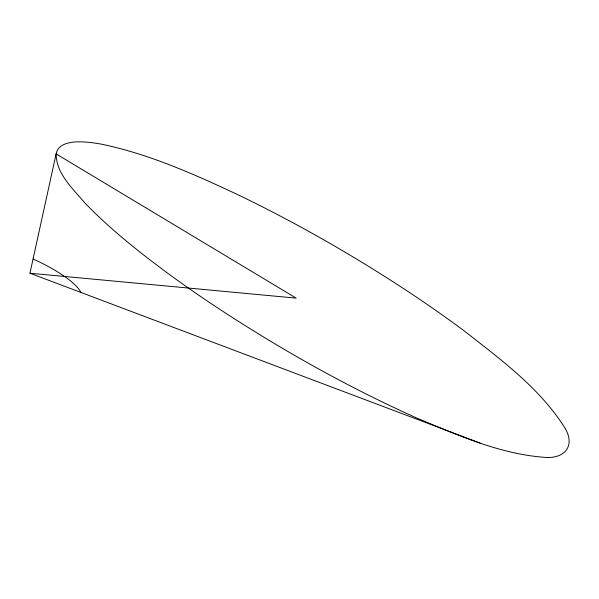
<?xml version="1.0" encoding="UTF-8"?>
<svg xmlns="http://www.w3.org/2000/svg" width="599" height="599" viewBox="0 0 599 599"><rect width="100%" height="100%" fill="white"/><g stroke="black" fill="none" stroke-linecap="round" stroke-linejoin="round"><path stroke-width="0.9" d="M29.95 273.226L56.111 153.898C58.103 143.446 70.787 141.791 79.562 141.836A124.51 31.388 24.8 0 1 102.459 144.374C150.746 154.602 196.12 175.065 240.566 195.985C297.845 223.786 353.2 255.518 406.414 290.463A540.455 136.235 24.8 0 1 464.562 331.165C500.3 359.175 538.269 386.984 563.36 425.545C576.994 445.297 564.992 459.98 542.559 457.164C498.248 453.406 456.872 434.814 416.335 417.84C346.529 386.505 279.688 348.775 215.805 306.71A541.077 136.392 24.8 0 1 170.386 275.181C140.233 252.98 110.65 229.694 84.616 202.687C72.779 188.543 56.186 173.725 56.111 153.898L296.161 298.13L29.95 273.226L480.166 443.073M33.065 259.023A56.426 14.226 24.8 0 1 80.835 292.424"/></g></svg>
